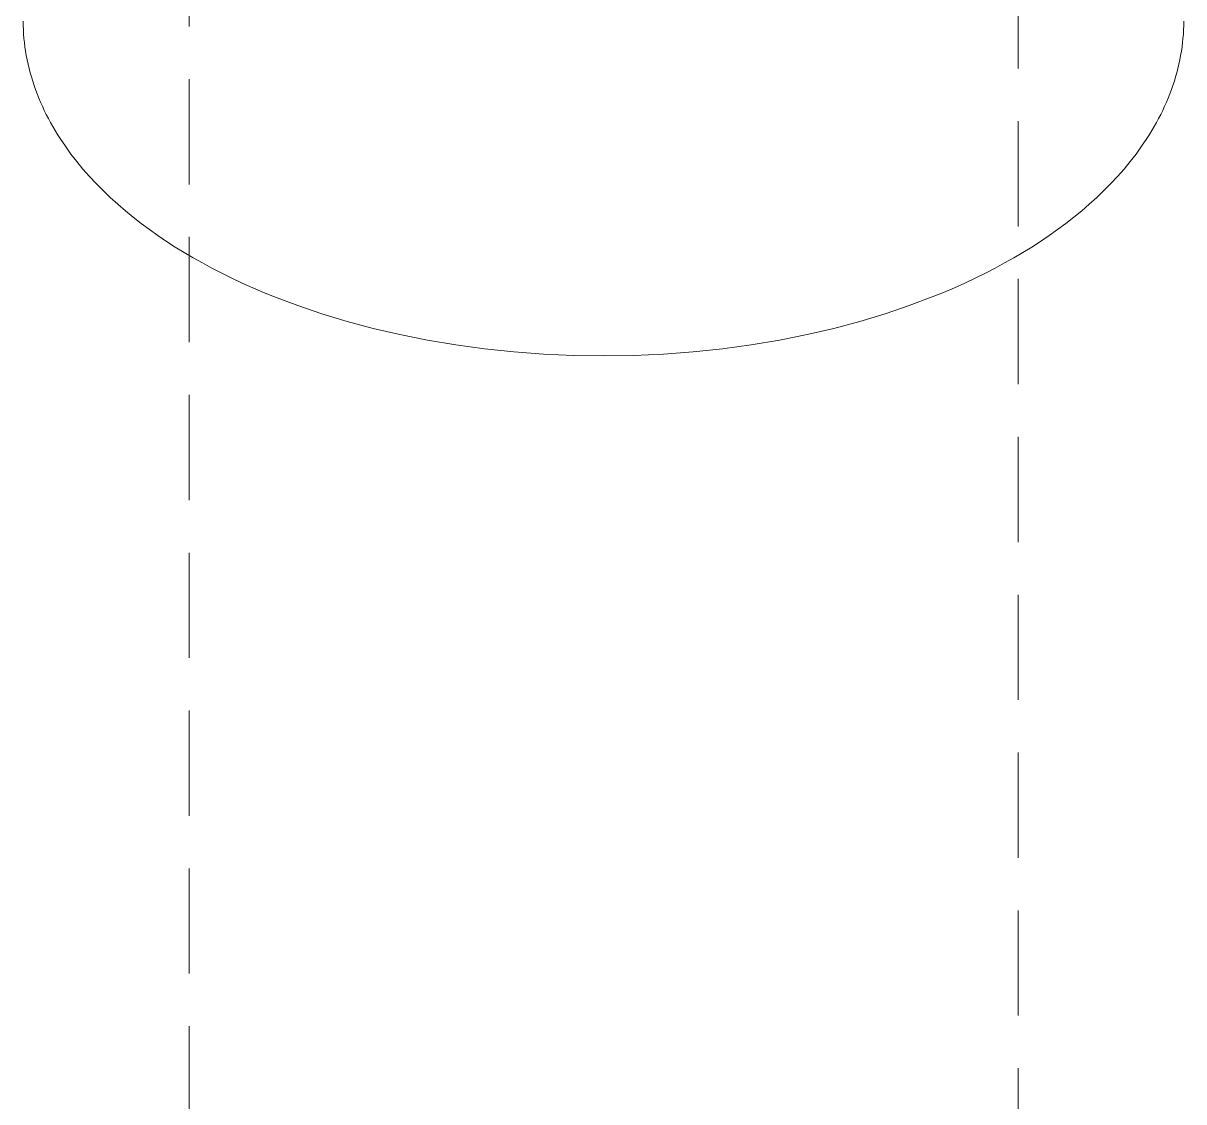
# Model space of a CAD drawing. Header units: millimetres. Extents: x -111 to 4919, y -143 to 3304.
# Drawn here: x 2824.94 to 2838.94, y 1544.14 to 1557.15 of the extents above; entities that cross this region are included whole.
import ezdxf

# ---------------------------------------------------------------- set-up
doc = ezdxf.new("R2010")
doc.units = ezdxf.units.MM
doc.linetypes.add('HIDDEN', pattern=[1.905, 1.27, -0.635])
doc.layers.add('ZANO_R', color=7, linetype='Continuous', lineweight=0)
doc.layers.add('ZANO_R_przerywana', color=7, linetype='HIDDEN', lineweight=0)

msp = doc.modelspace()

# ---------------------------------------------------------------- linework, layer by layer
at = {"layer": 'ZANO_R'}
for p, q in [((2824.939, 1557.18), (2824.939, 1557.128)), ((2824.939, 1557.128), (2824.941, 1557.075)), ((2838.937, 1557.075), (2838.938, 1557.128)), ((2838.938, 1557.128), (2838.939, 1557.18)), ((2824.941, 1557.075), (2824.944, 1557.023)), ((2824.944, 1557.023), (2824.948, 1556.971)), ((2824.948, 1556.971), (2824.954, 1556.919)), ((2838.924, 1556.919), (2838.929, 1556.971)), ((2838.929, 1556.971), (2838.934, 1557.023)), ((2838.934, 1557.023), (2838.937, 1557.075)), ((2824.954, 1556.919), (2824.96, 1556.867)), ((2824.96, 1556.867), (2824.968, 1556.815)), ((2824.968, 1556.815), (2824.976, 1556.763)), ((2838.901, 1556.763), (2838.91, 1556.815)), ((2838.91, 1556.815), (2838.918, 1556.867)), ((2838.918, 1556.867), (2838.924, 1556.919)), ((2824.976, 1556.763), (2824.986, 1556.711)), ((2824.986, 1556.711), (2824.997, 1556.659)), ((2838.88, 1556.659), (2838.892, 1556.711)), ((2838.892, 1556.711), (2838.901, 1556.763)), ((2824.997, 1556.659), (2825.009, 1556.607)), ((2825.009, 1556.607), (2825.023, 1556.556)), ((2825.023, 1556.556), (2825.037, 1556.505)), ((2838.84, 1556.505), (2838.855, 1556.556)), ((2838.855, 1556.556), (2838.868, 1556.607)), ((2838.868, 1556.607), (2838.88, 1556.659)), ((2825.037, 1556.505), (2825.053, 1556.454)), ((2825.053, 1556.454), (2825.07, 1556.403)), ((2825.07, 1556.403), (2825.087, 1556.352)), ((2838.79, 1556.352), (2838.808, 1556.403)), ((2838.808, 1556.403), (2838.825, 1556.454)), ((2838.825, 1556.454), (2838.84, 1556.505)), ((2825.087, 1556.352), (2825.106, 1556.301)), ((2825.106, 1556.301), (2825.126, 1556.251)), ((2825.126, 1556.251), (2825.147, 1556.201)), ((2838.73, 1556.201), (2838.751, 1556.251)), ((2838.751, 1556.251), (2838.771, 1556.301)), ((2838.771, 1556.301), (2838.79, 1556.352)), ((2825.147, 1556.201), (2825.17, 1556.151)), ((2825.17, 1556.151), (2825.193, 1556.101)), ((2825.193, 1556.101), (2825.217, 1556.052)), ((2838.661, 1556.052), (2838.685, 1556.101)), ((2838.685, 1556.101), (2838.708, 1556.151)), ((2838.708, 1556.151), (2838.73, 1556.201)), ((2825.217, 1556.052), (2825.242, 1556.003)), ((2825.242, 1556.003), (2825.269, 1555.954)), ((2838.609, 1555.954), (2838.635, 1556.003)), ((2838.635, 1556.003), (2838.661, 1556.052)), ((2825.269, 1555.954), (2825.296, 1555.906)), ((2825.296, 1555.906), (2825.324, 1555.857)), ((2825.324, 1555.857), (2825.354, 1555.809)), ((2838.524, 1555.809), (2838.553, 1555.857)), ((2838.553, 1555.857), (2838.582, 1555.906)), ((2838.582, 1555.906), (2838.609, 1555.954)), ((2825.354, 1555.809), (2825.384, 1555.762)), ((2825.384, 1555.762), (2825.447, 1555.668)), ((2838.43, 1555.668), (2838.494, 1555.762)), ((2838.494, 1555.762), (2838.524, 1555.809)), ((2825.447, 1555.668), (2825.515, 1555.575)), ((2825.515, 1555.575), (2825.585, 1555.483)), ((2838.292, 1555.483), (2838.363, 1555.575)), ((2838.363, 1555.575), (2838.43, 1555.668)), ((2825.585, 1555.483), (2825.66, 1555.394)), ((2838.218, 1555.394), (2838.292, 1555.483)), ((2825.66, 1555.394), (2825.737, 1555.305)), ((2825.737, 1555.305), (2825.818, 1555.219)), ((2838.06, 1555.219), (2838.14, 1555.305)), ((2838.14, 1555.305), (2838.218, 1555.394)), ((2825.818, 1555.219), (2825.902, 1555.134)), ((2825.902, 1555.134), (2825.989, 1555.051)), ((2837.889, 1555.051), (2837.976, 1555.134)), ((2837.976, 1555.134), (2838.06, 1555.219)), ((2825.989, 1555.051), (2826.079, 1554.969)), ((2837.799, 1554.969), (2837.889, 1555.051)), ((2826.079, 1554.969), (2826.171, 1554.89)), ((2826.171, 1554.89), (2826.266, 1554.812)), ((2837.612, 1554.812), (2837.707, 1554.89)), ((2837.707, 1554.89), (2837.799, 1554.969)), ((2826.266, 1554.812), (2826.363, 1554.736)), ((2826.363, 1554.736), (2826.463, 1554.663)), ((2837.415, 1554.663), (2837.514, 1554.736)), ((2837.514, 1554.736), (2837.612, 1554.812)), ((2826.463, 1554.663), (2826.564, 1554.591)), ((2826.564, 1554.591), (2826.668, 1554.521)), ((2837.21, 1554.521), (2837.313, 1554.591)), ((2837.313, 1554.591), (2837.415, 1554.663)), ((2826.668, 1554.521), (2826.773, 1554.452)), ((2826.773, 1554.452), (2826.88, 1554.386)), ((2836.997, 1554.386), (2837.104, 1554.452)), ((2837.104, 1554.452), (2837.21, 1554.521)), ((2826.88, 1554.386), (2826.989, 1554.322)), ((2826.989, 1554.322), (2827.1, 1554.26)), ((2836.778, 1554.26), (2836.889, 1554.322)), ((2836.889, 1554.322), (2836.997, 1554.386)), ((2827.1, 1554.26), (2827.215, 1554.198)), ((2827.215, 1554.198), (2827.333, 1554.137)), ((2836.545, 1554.137), (2836.663, 1554.198)), ((2836.663, 1554.198), (2836.778, 1554.26)), ((2827.333, 1554.137), (2827.454, 1554.077)), ((2827.454, 1554.077), (2827.579, 1554.018)), ((2827.579, 1554.018), (2827.707, 1553.961)), ((2836.171, 1553.961), (2836.299, 1554.018)), ((2836.299, 1554.018), (2836.424, 1554.077)), ((2836.424, 1554.077), (2836.545, 1554.137)), ((2827.707, 1553.961), (2827.838, 1553.905)), ((2827.838, 1553.905), (2827.972, 1553.85)), ((2835.905, 1553.85), (2836.04, 1553.905)), ((2836.04, 1553.905), (2836.171, 1553.961)), ((2827.972, 1553.85), (2828.251, 1553.745)), ((2828.251, 1553.745), (2828.542, 1553.646)), ((2835.336, 1553.646), (2835.627, 1553.745)), ((2835.627, 1553.745), (2835.905, 1553.85)), ((2828.542, 1553.646), (2828.845, 1553.555)), ((2835.033, 1553.555), (2835.336, 1553.646)), ((2828.845, 1553.555), (2829.159, 1553.471)), ((2829.159, 1553.471), (2829.482, 1553.396)), ((2834.395, 1553.396), (2834.719, 1553.471)), ((2834.719, 1553.471), (2835.033, 1553.555)), ((2829.482, 1553.396), (2829.815, 1553.329)), ((2829.815, 1553.329), (2830.157, 1553.272)), ((2833.721, 1553.272), (2834.062, 1553.329)), ((2834.062, 1553.329), (2834.395, 1553.396)), ((2830.157, 1553.272), (2830.504, 1553.224)), ((2830.504, 1553.224), (2830.858, 1553.187)), ((2830.858, 1553.187), (2831.216, 1553.16)), ((2831.216, 1553.16), (2831.577, 1553.144)), ((2832.301, 1553.144), (2832.662, 1553.16)), ((2832.662, 1553.16), (2833.02, 1553.187)), ((2833.02, 1553.187), (2833.373, 1553.224)), ((2833.373, 1553.224), (2833.721, 1553.272)), ((2831.577, 1553.144), (2831.939, 1553.139)), ((2831.939, 1553.139), (2832.301, 1553.144))]:
    msp.add_line(p, q, dxfattribs=at)
at = {"layer": 'ZANO_R_przerywana'}
for p, q in [((2826.939, 1465.674), (2826.939, 1563.566)), ((2836.939, 1563.592), (2836.939, 1465.674))]:
    msp.add_line(p, q, dxfattribs=at)

doc.saveas('drawing.dxf')
